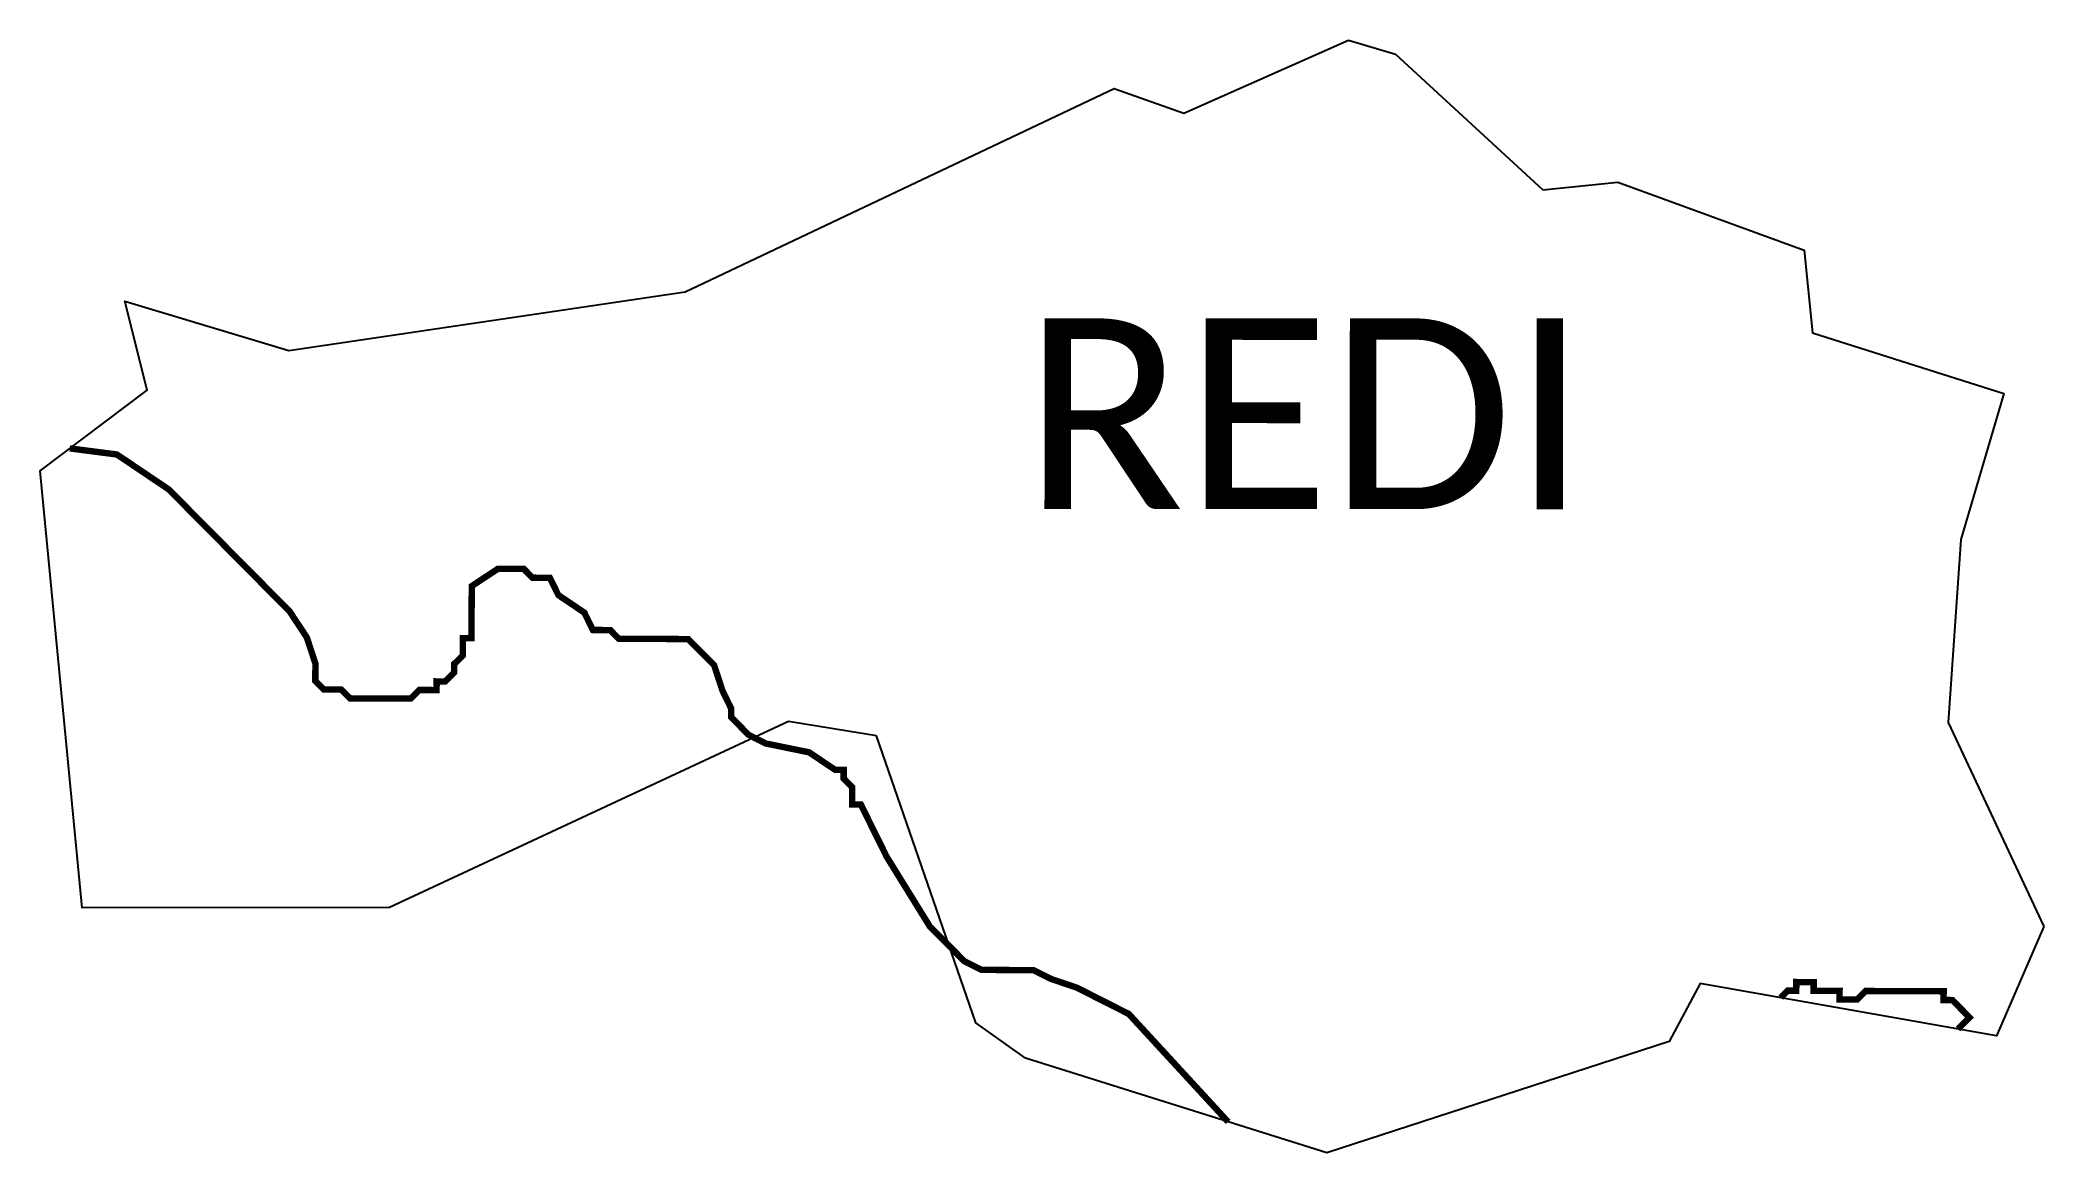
# Model space of a CAD drawing. Header units: metres. Extents: x 355935 to 356877, y 1740608 to 1741131.
import ezdxf

# ---------------------------------------------------------------- set-up
doc = ezdxf.new("R2010")
doc.units = ezdxf.units.M
for name, color, linetype in [('HAZARDS LINE', 1, 'Continuous'), ('village', 3, 'Continuous'), ('VILLAGE NAME', 250, 'Continuous')]:
    doc.layers.add(name, color=color, linetype=linetype)
doc.styles.get("Standard").update_dxf_attribs({"font": 'simplex.shx'})

msp = doc.modelspace()

# ---------------------------------------------------------------- linework, layer by layer
at = {"color": 3, "true_color": 0x00ff00, "flags": 128}
msp.add_lwpolyline([(356550.22, 1741130.73), (356572.29, 1741124.11)], dxfattribs=at)
at = {"layer": 'HAZARDS LINE', "lineweight": 18, "const_width": 3}
for points in [[(356493.58, 1740622.56), (356446.89, 1740673.27), (356438.76, 1740677.38), (356422.5, 1740685.6), (356410.3, 1740689.73), (356402.16, 1740693.84), (356377.72, 1740693.94), (356369.59, 1740698.05), (356353.36, 1740714.42), (356333.13, 1740747.1), (356325.05, 1740763.43), (356321.01, 1740771.6), (356316.93, 1740771.62), (356316.97, 1740779.77), (356312.91, 1740783.86), (356312.93, 1740787.93), (356308.86, 1740787.95), (356296.67, 1740796.15), (356276.31, 1740800.31), (356268.18, 1740804.42), (356264.13, 1740808.51), (356260.07, 1740812.61), (356260.09, 1740816.68), (356256.05, 1740824.85), (356252.02, 1740837.09), (356247.97, 1740841.18), (356239.85, 1740849.36), (356207.26, 1740849.5), (356203.2, 1740853.59), (356195.06, 1740853.63), (356191.02, 1740861.79), (356178.83, 1740870), (356174.79, 1740878.16), (356166.64, 1740878.2), (356162.58, 1740882.29), (356150.36, 1740882.34), (356138.1, 1740874.24), (356138, 1740849.79), (356133.93, 1740849.81), (356133.89, 1740841.66), (356129.8, 1740837.6), (356129.78, 1740833.53), (356125.69, 1740829.47), (356121.62, 1740829.49), (356121.6, 1740825.41), (356113.45, 1740825.45), (356109.36, 1740821.39), (356080.84, 1740821.51), (356076.79, 1740825.6), (356068.64, 1740825.64), (356064.58, 1740829.73), (356064.62, 1740837.88), (356060.59, 1740850.12), (356052.5, 1740862.38), (356032.21, 1740882.84), (355995.7, 1740919.66), (355971.32, 1740936.07), (355949.2, 1740938.93)], [(356836.63, 1740666.2), (356837.99, 1740667.55), (356842.08, 1740671.61), (356838.02, 1740675.7), (356833.97, 1740679.79), (356829.89, 1740679.81), (356829.91, 1740683.88), (356793.24, 1740684.04), (356789.15, 1740679.98), (356781, 1740680.01), (356781.02, 1740684.09), (356768.8, 1740684.14), (356768.82, 1740688.22), (356760.67, 1740688.25), (356760.65, 1740684.18), (356756.58, 1740684.19), (356753.29, 1740680.93)]]:
    msp.add_lwpolyline(points, dxfattribs=at)
at = {"layer": 'village', "color": 3, "true_color": 0x00ff00}
for points in [[(356877.04, 1740714.33, 0), (356854.75, 1740662.99, 0), (356715.46, 1740687.61, 0), (356700.9, 1740660.35, 0), (356539.93, 1740607.98, 0), (356398.42, 1740652.49, 0), (356375, 1740669.03, 0), (356328.42, 1740803.97, 0), (356287, 1740810.63, 0), (356099.5, 1740723.3, 0), (355955.05, 1740723.07, 0), (355935.22, 1740928.44, 0), (355985.57, 1740966.22, 0), (355975.05, 1741008.13, 0), (356052.19, 1740984.88, 0), (356238.48, 1741012.55, 0), (356440.01, 1741107.97, 0), (356472.86, 1741096.47, 0), (356550.23, 1741130.74, 0)], [(356572.29, 1741124.11, 0), (356641.5, 1741060.37, 0), (356676.81, 1741063.95, 0), (356764.34, 1741032.13, 0), (356768.21, 1740993.21, 0), (356858.21, 1740964.67, 0), (356838.05, 1740896.06, 0), (356832.01, 1740810.12, 0), (356877.04, 1740714.33, 0)]]:
    msp.add_polyline3d(points, dxfattribs=at)

# ---------------------------------------------------------------- texts
at = {"layer": 'VILLAGE NAME', "insert": (356397.31, 1741000.06), "char_height": 89.6062, "attachment_point": 1, "rotation": 359.9793}
msp.add_mtext_dynamic_manual_height_columns('{\\fCalibri|b0|i0|c0|p34;REDI}', width=884.2154, gutter_width=448.03, heights=[0], dxfattribs=at)

doc.saveas('drawing.dxf')
